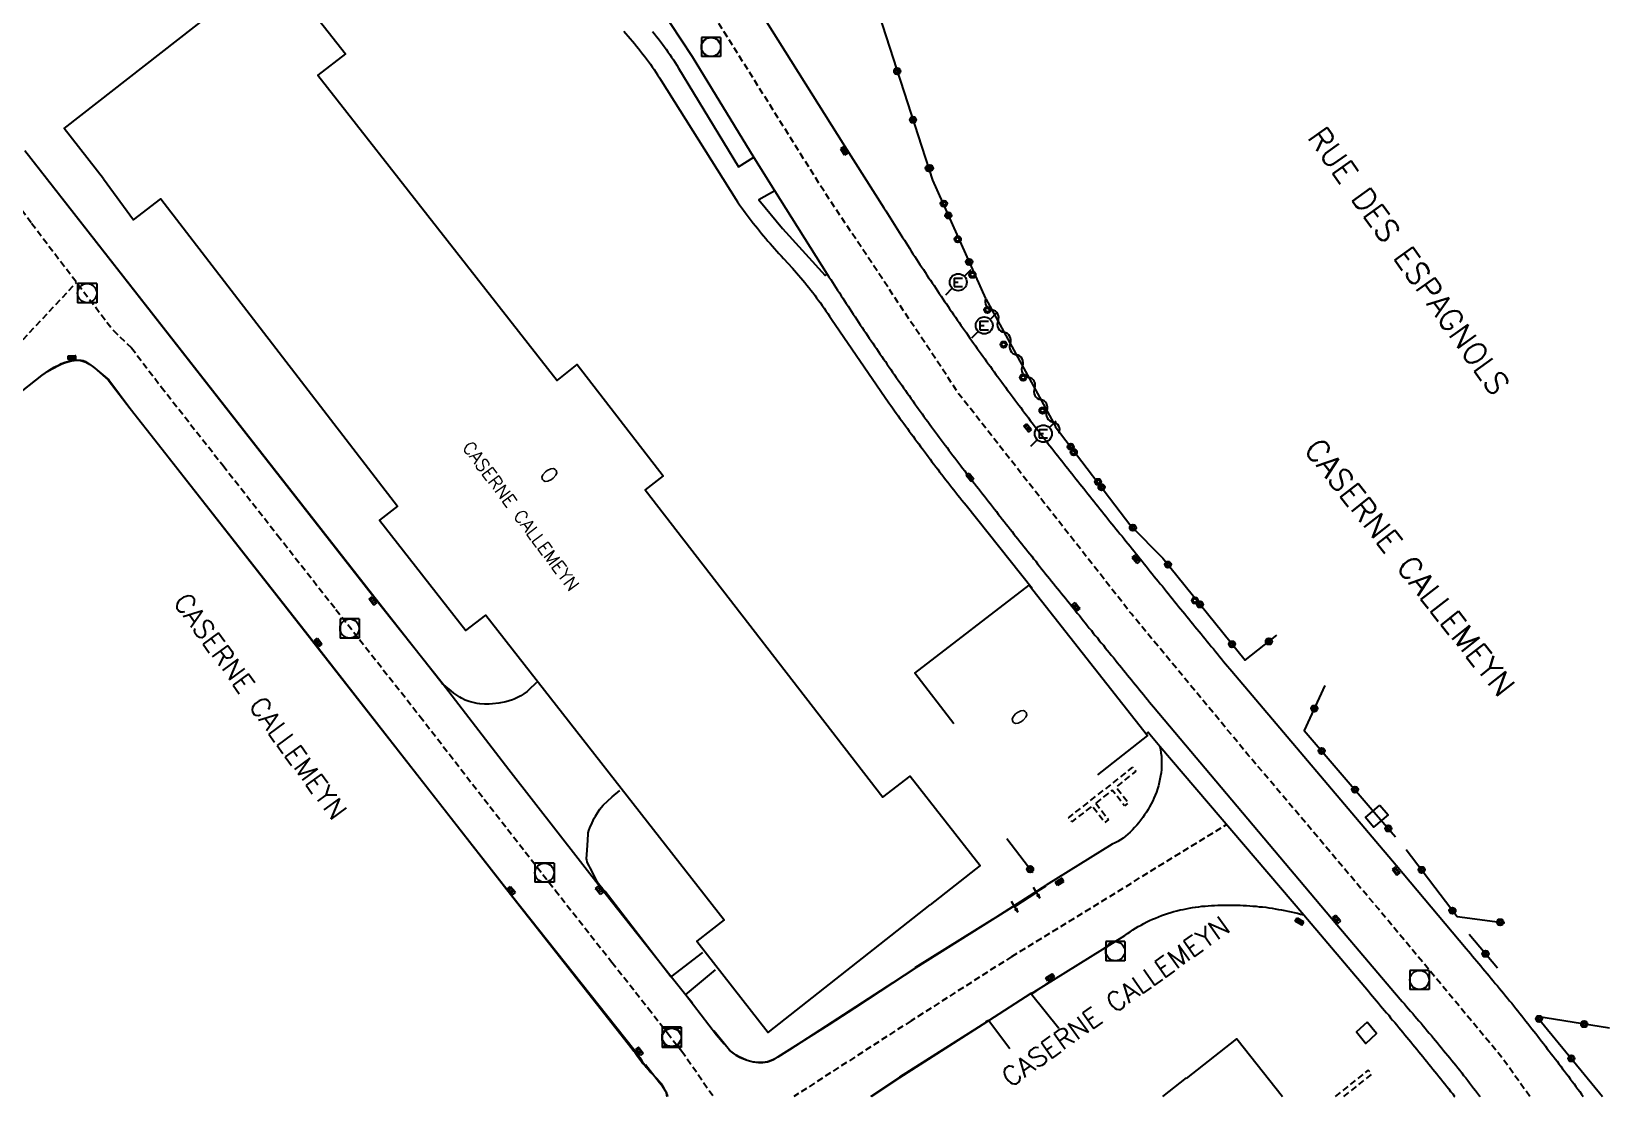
# Model space of a CAD drawing. Header units: millimetres. Extents: x 253999 to 255001, y 43000 to 44000.
# Drawn here: x 254853.4 to 254976.9, y 43000 to 43083.4 of the extents above; entities that cross this region are included whole.
import ezdxf
from ezdxf.enums import TextEntityAlignment as Align

# ---------------------------------------------------------------- set-up
doc = ezdxf.new("R2010")
doc.units = ezdxf.units.MM
doc.linetypes.add('DASHED', pattern=[0.75, 0.5, -0.25])
doc.layers.get('0').update_dxf_attribs({"linetype": 'CONTINUOUS'})
for name, color, linetype in [('W0001', 6, 'DASHED'), ('W0008', 7, 'CONTINUOUS'), ('W0017', 7, 'CONTINUOUS'), ('W0100', 7, 'CONTINUOUS'), ('W0105', 7, 'CONTINUOUS'), ('W0112', 1, 'DASHED'), ('W0310', 3, 'CONTINUOUS'), ('W0322', 7, 'CONTINUOUS'), ('W0400', 7, 'CONTINUOUS'), ('W0420', 7, 'CONTINUOUS'), ('W0471', 7, 'CONTINUOUS'), ('W0984', 7, 'CONTINUOUS'), ('W0989', 7, 'CONTINUOUS'), ('W0991', 7, 'CONTINUOUS'), ('W1471', 7, 'CONTINUOUS')]:
    doc.layers.add(name, color=color, linetype=linetype)
doc.styles.get("Standard").update_dxf_attribs({"font": 'romans.shx', "width": 0.85})

# ---------------------------------------------------------------- blocks, each defined once
blk = doc.blocks.new('t322o')
at = {"color": 0, "linetype": 'Continuous'}
for radius in [0.25, 0.15]:
    blk.add_circle((0, 0), radius, dxfattribs=at)
blk = doc.blocks.new('T400')
for p, q in [((-0.15, 0.3), (0.15, 0.3)), ((-0.15, -0.25), (-0.15, 0.3)), ((-0.15, 0.15), (0.15, 0.15)), ((-0.15, 0), (0.15, 0)), ((0.15, 0.3), (0.15, -0.25)), ((-0.15, -0.15), (0.15, -0.15)), ((-0.15, -0.25), (-0.15, -0.3)), ((-0.15, -0.3), (0.15, -0.3)), ((0.15, -0.3), (0.15, -0.25))]:
    blk.add_line(p, q)
blk = doc.blocks.new('T471')
for p, q in [((-0.333334, 0.333334), (-0.333334, -0.333334)), ((-0.333334, 0.333334), (0.333334, 0.333334)), ((-0.333334, 0), (0, 0)), ((0.500001, 0.500001), (1.000002, 1.000002)), ((-0.500001, -0.500001), (-1.000002, -1.000002)), ((-0.333334, -0.333334), (0.333334, -0.333334))]:
    blk.add_line(p, q)
blk.add_ellipse((0, 0), major_axis=(0.471405, 0.471405), ratio=1, start_param=5.4977871438, end_param=11.780972451)
blk = doc.blocks.new('T420')
for p, q in [((0.75, 0.75), (-0.75, 0.75)), ((-0.75, 0.75), (-0.75, -0.75)), ((0.75, 0.75), (0.75, -0.75)), ((0.75, -0.75), (-0.75, -0.75))]:
    blk.add_line(p, q)
blk.add_ellipse((0, 0), major_axis=(-0.53, 0.53), ratio=1, start_param=3.926991, end_param=10.210176)
blk = doc.blocks.new('t105o')
for p, q in [((-0.5, 0), (0.5, 0)), ((0.5, 0), (0.2, 0.1)), ((0.5, 0), (0.2, -0.1))]:
    blk.add_line(p, q)
blk = doc.blocks.new('T1471')
at = {"color": 0, "linetype": 'Continuous', "flags": 128}
blk.add_lwpolyline([(-0.75, -0.5), (-0.75, 0.5), (0.75, 0.5), (0.75, -0.5), (-0.75, -0.5)], dxfattribs=at)
blk = doc.blocks.new('t310o')
at = {"color": 0, "linetype": 'Continuous'}
for centre, start, end in [((-0.5, 0.38), 216.8699, 323.1304), ((0.5, -0.37), 36.8699, 143.1303)]:
    blk.add_arc(centre, 0.625, start, end, dxfattribs=at)

msp = doc.modelspace()

# ---------------------------------------------------------------- linework, layer by layer
at = {"layer": 'W0001', "flags": 128}
msp.add_lwpolyline([(254970.71, 43000), (254968.55, 43003.03), (254958.83, 43014.72), (254948.67, 43026.75), (254939.51, 43037.81), (254926.04, 43055), (254915.4, 43071), (254906.01, 43085.99), (254902.38, 43091.51), (254896.95, 43100.84)], dxfattribs=at)
at = {"layer": 'W0001'}
for points in [[(254838.48, 43087.51), (254841.95, 43083.14), (254843.67, 43080.91), (254847.17, 43076.47), (254851.28, 43071.27), (254853.4, 43068.42), (254859.78, 43060.03), (254861.22, 43058.65), (254863.54, 43055.61), (254868.39, 43049.43), (254872.66, 43043.98), (254877.23, 43038.15), (254883.8, 43029.8), (254888.83, 43023.3), (254894.39, 43016.17), (254898.84, 43010.52), (254901.68, 43006.92), (254903.18, 43004.98), (254904.31, 43003.56), (254906.78, 43000)], [(254783.93, 43006), (254790.01, 43010.01), (254792.3, 43011.72), (254796.43, 43014.96), (254801.56, 43018.96), (254807.97, 43023.98), (254813.23, 43028.11), (254817.45, 43031.46), (254822.47, 43035.42), (254828.07, 43039.85), (254833.09, 43043.75), (254837.69, 43047.26), (254843.33, 43051.65), (254845.32, 43053.28), (254845.32, 43053.28), (254847.75, 43055.2), (254849.79, 43056.77), (254851.7, 43058.22), (254851.7, 43058.22), (254856.93, 43063.78)], [(254930.15, 43010.96), (254946.96, 43021.3)], [(254930.15, 43010.96), (254922.26, 43005.92), (254913.09, 43000)]]:
    msp.add_lwpolyline(points, dxfattribs=at)
at = {"layer": 'W0008'}
for p, q in [((254928.65, 43013.86), (254932.85, 43016.55)), ((254928.65, 43013.86), (254932.84, 43016.5)), ((254931.68, 43008.08), (254931.65, 43008.06))]:
    msp.add_line(p, q, dxfattribs=at)
at = {"layer": 'W0008', "flags": 128}
for points in [[(254907.18, 43090.21), (254917.05, 43074.47), (254920.14, 43069.61), (254920.28, 43069.4), (254920.41, 43069.18), (254920.54, 43068.97), (254920.67, 43068.76), (254920.8, 43068.55), (254920.94, 43068.34), (254921.07, 43068.13), (254921.2, 43067.92), (254921.34, 43067.71), (254921.47, 43067.5), (254921.6, 43067.29), (254921.74, 43067.08), (254921.87, 43066.87), (254922.01, 43066.66), (254922.14, 43066.45), (254922.28, 43066.24), (254922.41, 43066.03), (254922.55, 43065.82), (254922.68, 43065.61), (254922.82, 43065.4), (254922.96, 43065.19), (254923.09, 43064.99), (254923.23, 43064.78), (254923.37, 43064.57), (254923.5, 43064.36), (254923.64, 43064.15), (254923.78, 43063.95), (254923.92, 43063.74), (254924.06, 43063.53), (254924.19, 43063.32), (254924.33, 43063.12), (254924.47, 43062.91), (254924.61, 43062.7), (254924.75, 43062.5), (254924.89, 43062.29), (254925.03, 43062.09), (254925.17, 43061.88), (254925.31, 43061.67), (254925.45, 43061.47), (254925.59, 43061.26), (254925.73, 43061.06), (254925.88, 43060.85), (254926.02, 43060.65), (254926.16, 43060.44), (254926.3, 43060.24), (254926.44, 43060.03), (254926.59, 43059.83), (254926.73, 43059.62), (254926.87, 43059.42), (254927.02, 43059.21), (254927.16, 43059.01), (254927.31, 43058.8), (254927.45, 43058.6), (254927.6, 43058.4), (254927.74, 43058.19), (254927.89, 43057.99), (254928.03, 43057.79), (254928.18, 43057.59), (254928.33, 43057.38), (254928.47, 43057.18), (254928.62, 43056.98), (254928.77, 43056.78), (254928.91, 43056.57), (254929.06, 43056.37), (254929.21, 43056.17), (254929.36, 43055.97), (254929.51, 43055.77), (254929.65, 43055.57), (254929.8, 43055.37), (254929.95, 43055.17), (254930.1, 43054.97), (254930.25, 43054.77), (254930.4, 43054.57), (254930.55, 43054.37), (254930.7, 43054.17), (254930.85, 43053.97), (254931, 43053.77), (254931.15, 43053.57), (254931.3, 43053.37), (254931.45, 43053.17), (254931.6, 43052.97), (254931.75, 43052.77), (254931.91, 43052.57), (254932.06, 43052.37), (254932.21, 43052.17), (254932.37, 43051.97), (254932.52, 43051.77), (254932.67, 43051.57), (254932.83, 43051.37), (254932.98, 43051.17), (254933.13, 43050.98), (254933.29, 43050.78), (254933.44, 43050.58), (254933.6, 43050.38), (254933.75, 43050.18), (254933.91, 43049.98), (254934.06, 43049.79), (254934.22, 43049.59), (254934.37, 43049.39), (254934.53, 43049.19), (254934.69, 43048.99), (254934.84, 43048.8), (254935, 43048.6), (254935.16, 43048.4), (254935.31, 43048.21), (254935.47, 43048.01), (254935.63, 43047.81), (254935.78, 43047.62), (254935.94, 43047.42), (254936.1, 43047.22), (254936.25, 43047.03), (254936.41, 43046.83), (254936.57, 43046.63), (254936.73, 43046.44), (254936.88, 43046.24), (254937.04, 43046.04), (254937.2, 43045.85), (254937.36, 43045.65), (254937.51, 43045.46), (254937.67, 43045.26), (254937.83, 43045.06), (254937.99, 43044.87), (254938.15, 43044.67), (254938.3, 43044.48), (254938.46, 43044.28), (254938.62, 43044.08), (254938.78, 43043.89), (254938.94, 43043.69), (254939.09, 43043.5), (254939.25, 43043.3), (254939.41, 43043.11), (254939.57, 43042.91), (254939.73, 43042.71), (254939.88, 43042.52), (254940.04, 43042.32), (254940.2, 43042.13), (254940.36, 43041.93), (254940.51, 43041.73), (254940.67, 43041.54), (254940.83, 43041.34), (254940.99, 43041.14), (254941.15, 43040.95), (254941.31, 43040.75), (254941.46, 43040.55), (254941.62, 43040.36), (254941.78, 43040.16), (254941.94, 43039.97), (254942.1, 43039.77), (254942.26, 43039.57), (254942.42, 43039.38), (254942.58, 43039.18), (254942.74, 43038.98), (254942.89, 43038.79), (254943.05, 43038.59), (254943.21, 43038.4), (254943.37, 43038.2), (254943.53, 43038), (254943.69, 43037.81), (254943.85, 43037.61), (254944.01, 43037.42), (254944.17, 43037.22), (254944.33, 43037.02), (254944.49, 43036.83), (254944.65, 43036.63), (254944.81, 43036.44), (254944.97, 43036.24), (254945.13, 43036.05), (254945.29, 43035.85), (254945.45, 43035.65), (254945.61, 43035.46), (254945.77, 43035.26), (254945.93, 43035.07), (254946.09, 43034.87), (254946.25, 43034.68), (254946.41, 43034.48), (254946.57, 43034.29), (254946.73, 43034.09), (254946.89, 43033.9), (254947.05, 43033.7), (254947.21, 43033.51), (254947.37, 43033.31), (254960.24, 43018.11), (254965.73, 43011.58), (254965.9, 43011.38), (254966.06, 43011.19), (254966.22, 43011), (254966.39, 43010.81), (254966.55, 43010.61), (254966.71, 43010.42), (254966.88, 43010.23), (254967.04, 43010.03), (254967.2, 43009.84), (254967.37, 43009.64), (254967.53, 43009.45), (254967.69, 43009.25), (254967.85, 43009.06), (254968.01, 43008.86), (254968.17, 43008.67), (254968.33, 43008.47), (254968.49, 43008.28), (254968.65, 43008.08), (254968.81, 43007.89), (254968.97, 43007.69), (254969.13, 43007.49), (254969.29, 43007.3), (254969.45, 43007.1), (254969.61, 43006.9), (254969.77, 43006.7), (254969.92, 43006.51), (254970.08, 43006.31), (254970.24, 43006.11), (254970.4, 43005.91), (254970.55, 43005.71), (254970.71, 43005.51), (254970.87, 43005.31), (254971.02, 43005.11), (254971.17, 43004.92), (254971.33, 43004.72), (254971.48, 43004.53), (254971.63, 43004.33), (254971.78, 43004.14), (254971.93, 43003.94), (254972.08, 43003.74), (254972.23, 43003.55), (254972.38, 43003.35), (254972.54, 43003.15), (254972.69, 43002.96), (254972.84, 43002.76), (254972.99, 43002.56), (254973.14, 43002.37), (254973.28, 43002.17), (254973.43, 43001.97), (254973.58, 43001.77), (254973.73, 43001.58), (254973.88, 43001.38), (254974.03, 43001.18), (254974.18, 43000.98), (254974.32, 43000.78), (254974.47, 43000.58), (254974.62, 43000.38), (254974.77, 43000.18), (254974.9, 43000)], [(254902.55, 43085.4), (254905.11, 43081.47), (254909.96, 43073.57), (254911.58, 43070.97), (254915.7, 43064.42), (254915.83, 43064.21), (254915.97, 43064), (254916.1, 43063.79), (254916.24, 43063.58), (254916.37, 43063.37), (254916.51, 43063.16), (254916.65, 43062.95), (254916.78, 43062.74), (254916.92, 43062.54), (254917.06, 43062.33), (254917.19, 43062.12), (254917.33, 43061.91), (254917.47, 43061.7), (254917.6, 43061.49), (254917.74, 43061.29), (254917.88, 43061.08), (254918.02, 43060.87), (254918.15, 43060.66), (254918.29, 43060.45), (254918.43, 43060.25), (254918.57, 43060.04), (254918.71, 43059.83), (254918.85, 43059.63), (254918.99, 43059.42), (254919.13, 43059.21), (254919.27, 43059.01), (254919.41, 43058.8), (254919.55, 43058.59), (254919.69, 43058.39), (254919.83, 43058.18), (254919.97, 43057.98), (254920.11, 43057.77), (254920.25, 43057.57), (254920.39, 43057.36), (254920.54, 43057.15), (254920.68, 43056.95), (254920.82, 43056.74), (254920.96, 43056.54), (254921.1, 43056.34), (254921.25, 43056.13), (254921.39, 43055.93), (254921.53, 43055.72), (254921.68, 43055.52), (254921.82, 43055.31), (254921.96, 43055.11), (254922.11, 43054.91), (254922.25, 43054.7), (254922.4, 43054.5), (254922.54, 43054.3), (254922.69, 43054.09), (254922.83, 43053.89), (254922.98, 43053.69), (254923.12, 43053.49), (254923.27, 43053.28), (254923.42, 43053.07), (254923.57, 43052.87), (254923.72, 43052.66), (254923.87, 43052.46), (254924.02, 43052.26), (254924.17, 43052.05), (254924.32, 43051.85), (254924.47, 43051.65), (254924.62, 43051.44), (254924.77, 43051.24), (254924.92, 43051.04), (254925.08, 43050.84), (254925.23, 43050.63), (254925.38, 43050.43), (254925.53, 43050.23), (254925.69, 43050.03), (254925.84, 43049.83), (254925.99, 43049.63), (254926.15, 43049.42), (254926.3, 43049.22), (254926.46, 43049.02), (254926.61, 43048.82), (254926.77, 43048.62), (254926.92, 43048.42), (254927.08, 43048.22), (254927.23, 43048.02), (254927.39, 43047.82), (254927.54, 43047.62), (254927.7, 43047.42), (254927.85, 43047.22), (254928.01, 43047.02), (254928.16, 43046.82), (254928.32, 43046.62), (254928.47, 43046.42), (254928.63, 43046.22), (254928.79, 43046.02), (254928.94, 43045.82), (254929.09, 43045.63), (254929.25, 43045.43), (254929.4, 43045.24), (254929.55, 43045.04), (254929.7, 43044.84), (254929.86, 43044.65), (254930.01, 43044.45), (254930.17, 43044.26), (254930.32, 43044.06), (254930.47, 43043.87), (254930.63, 43043.68), (254930.78, 43043.48), (254930.94, 43043.29), (254931.09, 43043.09), (254931.24, 43042.9), (254931.4, 43042.7), (254931.55, 43042.51), (254931.71, 43042.32), (254931.86, 43042.12), (254932.02, 43041.93), (254932.17, 43041.74), (254932.33, 43041.54), (254932.48, 43041.35), (254932.64, 43041.15), (254932.79, 43040.96), (254932.95, 43040.77), (254933.11, 43040.57), (254933.26, 43040.38), (254933.42, 43040.19), (254933.57, 43039.99), (254933.73, 43039.8), (254933.88, 43039.61), (254934.04, 43039.41), (254934.19, 43039.22), (254934.35, 43039.03), (254934.5, 43038.83), (254934.66, 43038.64), (254934.82, 43038.45), (254934.97, 43038.25), (254935.13, 43038.06), (254935.28, 43037.87), (254935.44, 43037.67), (254935.6, 43037.48), (254935.75, 43037.28), (254935.91, 43037.09), (254936.06, 43036.9), (254936.22, 43036.7), (254936.38, 43036.51), (254936.53, 43036.31), (254936.69, 43036.12), (254936.85, 43035.93), (254937, 43035.73), (254937.16, 43035.54), (254937.32, 43035.35), (254937.47, 43035.15), (254937.63, 43034.96), (254937.79, 43034.76), (254937.94, 43034.57), (254938.1, 43034.38), (254938.26, 43034.18), (254938.41, 43033.99), (254938.57, 43033.8), (254938.73, 43033.6), (254938.89, 43033.41), (254939.04, 43033.22), (254939.2, 43033.02), (254939.36, 43032.83), (254939.51, 43032.64), (254939.67, 43032.44), (254939.83, 43032.25), (254939.99, 43032.06), (254940.14, 43031.87), (254940.3, 43031.67), (254940.46, 43031.48), (254940.62, 43031.29), (254940.77, 43031.09), (254940.93, 43030.9), (254941.09, 43030.71), (254941.25, 43030.52), (254955.61, 43013.47), (254960.56, 43007.63), (254960.72, 43007.44), (254960.89, 43007.25), (254961.05, 43007.06), (254961.22, 43006.87), (254961.38, 43006.68), (254961.54, 43006.49), (254961.71, 43006.3), (254961.87, 43006.11), (254962.03, 43005.92), (254962.2, 43005.73), (254962.36, 43005.54), (254962.52, 43005.35), (254962.68, 43005.15), (254962.84, 43004.96), (254963, 43004.77), (254963.16, 43004.58), (254963.32, 43004.38), (254963.48, 43004.19), (254963.64, 43004), (254963.8, 43003.8), (254963.96, 43003.61), (254964.12, 43003.41), (254964.28, 43003.22), (254964.44, 43003.02), (254964.6, 43002.83), (254964.75, 43002.63), (254964.91, 43002.44), (254965.07, 43002.24), (254965.22, 43002.05), (254965.38, 43001.85), (254965.53, 43001.65), (254965.69, 43001.46), (254965.85, 43001.26), (254966, 43001.06), (254966.15, 43000.86), (254966.31, 43000.66), (254966.46, 43000.46), (254966.62, 43000.26), (254966.77, 43000.06), (254966.82, 43000)], [(254899.77, 43083.46), (254899.94, 43083.27), (254900.11, 43083.08), (254900.28, 43082.89), (254900.44, 43082.69), (254900.61, 43082.5), (254900.77, 43082.3), (254900.93, 43082.1), (254901.09, 43081.9), (254901.24, 43081.7), (254901.4, 43081.5), (254901.55, 43081.29), (254901.7, 43081.09), (254901.85, 43080.88), (254902, 43080.67), (254902.14, 43080.46), (254902.28, 43080.25), (254902.42, 43080.03), (254902.56, 43079.82), (254902.7, 43079.6), (254908.53, 43070.29), (254908.68, 43070.08), (254908.83, 43069.87), (254908.98, 43069.66), (254909.13, 43069.45), (254909.28, 43069.25), (254909.44, 43069.04), (254909.59, 43068.83), (254909.75, 43068.63), (254909.91, 43068.43), (254910.07, 43068.22), (254910.23, 43068.02), (254910.39, 43067.82), (254910.55, 43067.62), (254910.72, 43067.42), (254910.88, 43067.22), (254911.05, 43067.02), (254911.22, 43066.82), (254911.4, 43066.62), (254911.57, 43066.43), (254911.74, 43066.23), (254911.92, 43066.04), (254912.1, 43065.85), (254912.28, 43065.66), (254912.97, 43064.9), (254913.14, 43064.71), (254913.3, 43064.53), (254913.46, 43064.34), (254913.63, 43064.15), (254913.79, 43063.96), (254913.95, 43063.76), (254914.1, 43063.57), (254914.26, 43063.37), (254914.41, 43063.18), (254914.57, 43062.98), (254914.72, 43062.78), (254914.87, 43062.57), (254915.02, 43062.37), (254915.17, 43062.17), (254915.31, 43061.96), (254915.46, 43061.75), (254915.6, 43061.55), (254915.74, 43061.34), (254915.88, 43061.13), (254916.02, 43060.91), (254920.52, 43054.34), (254920.67, 43054.14), (254920.81, 43053.94), (254920.96, 43053.73), (254921.1, 43053.53), (254921.25, 43053.33), (254921.39, 43053.13), (254921.54, 43052.93), (254921.69, 43052.73), (254921.83, 43052.53), (254921.98, 43052.33), (254922.12, 43052.12), (254922.27, 43051.92), (254922.42, 43051.72), (254922.57, 43051.52), (254922.71, 43051.32), (254922.86, 43051.12), (254923.01, 43050.93), (254923.16, 43050.73), (254923.31, 43050.53), (254923.46, 43050.33), (254923.6, 43050.13), (254923.75, 43049.93), (254923.9, 43049.73), (254924.05, 43049.53), (254924.2, 43049.34), (254924.35, 43049.14), (254924.5, 43048.94), (254924.66, 43048.74), (254924.82, 43048.53), (254924.97, 43048.33), (254925.13, 43048.13), (254925.29, 43047.92), (254925.45, 43047.72), (254925.6, 43047.52), (254925.76, 43047.32), (254925.92, 43047.12), (254926.08, 43046.92), (254926.24, 43046.72), (254926.41, 43046.52), (254926.57, 43046.32), (254931.74, 43039.82)], [(254902.02, 43083.45), (254902.18, 43083.25), (254902.33, 43083.05), (254902.49, 43082.86), (254902.64, 43082.66), (254902.79, 43082.45), (254902.94, 43082.25), (254903.08, 43082.05), (254903.23, 43081.84), (254903.37, 43081.63), (254903.51, 43081.42), (254903.65, 43081.21), (254903.78, 43081), (254903.92, 43080.79), (254904.05, 43080.57), (254908.76, 43072.83), (254909.96, 43073.59)], [(254941.75, 43027.42), (254941.79, 43027.18), (254941.83, 43026.92), (254941.86, 43026.66), (254941.88, 43026.4), (254941.88, 43026.14), (254941.88, 43025.88), (254941.86, 43025.62), (254941.84, 43025.36), (254941.8, 43025.11), (254941.75, 43024.85), (254941.7, 43024.59), (254941.63, 43024.34), (254941.55, 43024.09), (254941.47, 43023.85), (254941.38, 43023.61), (254941.28, 43023.38), (254941.18, 43023.15), (254941.06, 43022.92), (254940.94, 43022.7), (254940.82, 43022.49), (254940.69, 43022.27), (254940.55, 43022.06), (254940.4, 43021.85), (254940.25, 43021.65), (254940.09, 43021.45), (254939.93, 43021.25), (254939.76, 43021.06), (254939.6, 43020.88), (254939.42, 43020.71), (254939.24, 43020.54), (254939.06, 43020.39), (254938.86, 43020.25), (254938.66, 43020.11), (254938.46, 43019.98), (254938.24, 43019.87), (254938.02, 43019.76), (254932.85, 43016.55)], [(254931.68, 43008.07), (254938.99, 43012.62), (254939.2, 43012.77), (254939.41, 43012.91), (254939.62, 43013.05), (254939.84, 43013.18), (254940.05, 43013.31), (254940.27, 43013.43), (254940.49, 43013.55), (254940.72, 43013.67), (254940.94, 43013.78), (254941.17, 43013.88), (254941.4, 43013.98), (254941.64, 43014.08), (254941.87, 43014.17), (254942.11, 43014.25), (254942.35, 43014.33), (254942.59, 43014.41), (254942.84, 43014.48), (254943.08, 43014.55), (254943.32, 43014.61), (254943.57, 43014.66), (254943.81, 43014.71), (254944.05, 43014.76), (254944.3, 43014.8), (254944.54, 43014.84), (254944.79, 43014.87), (254945.04, 43014.9), (254945.28, 43014.92), (254945.53, 43014.94), (254945.78, 43014.96), (254946.02, 43014.97), (254946.27, 43014.98), (254946.52, 43014.99), (254946.77, 43014.99), (254947.02, 43014.99), (254947.26, 43014.99), (254947.51, 43014.99), (254947.76, 43014.99), (254948.02, 43014.98), (254948.27, 43014.97), (254948.52, 43014.96), (254948.78, 43014.94), (254949.03, 43014.92), (254949.28, 43014.9), (254949.53, 43014.87), (254949.78, 43014.85), (254950.03, 43014.82), (254950.28, 43014.78), (254950.53, 43014.75), (254950.78, 43014.71), (254951.03, 43014.66), (254951.28, 43014.62), (254951.53, 43014.57), (254951.77, 43014.52), (254952.02, 43014.47), (254952.27, 43014.41), (254952.51, 43014.35), (254952.76, 43014.29), (254953, 43014.22)]]:
    msp.add_lwpolyline(points, dxfattribs=at)
at = {"layer": 'W0008'}
for points in [[(254852.86, 43074.11), (254880.1, 43039.28), (254885.56, 43032.42), (254890.76, 43025.61), (254898.3, 43015.93), (254903.49, 43009.4), (254904.62, 43007.95), (254907.03, 43004.83), (254907.62, 43004.13), (254908.06, 43003.64), (254908.21, 43003.5), (254908.32, 43003.4), (254908.55, 43003.24), (254908.83, 43003.07), (254909.02, 43002.99), (254909.42, 43002.84), (254909.71, 43002.76), (254909.91, 43002.72), (254910.31, 43002.67), (254910.54, 43002.66), (254910.66, 43002.67), (254910.83, 43002.69), (254911.01, 43002.72), (254911.09, 43002.75), (254911.43, 43002.88), (254911.59, 43002.96), (254911.83, 43003.1), (254915.85, 43005.65), (254917.85, 43006.94), (254919.85, 43008.24), (254920.84, 43008.89), (254922.66, 43010.11), (254928.65, 43013.86)], [(254892.93, 43032.43), (254892.32, 43031.83), (254892.2, 43031.73), (254891.94, 43031.54), (254891.7, 43031.39), (254891.54, 43031.3), (254891.19, 43031.14), (254891.06, 43031.08), (254890.8, 43030.99), (254890.53, 43030.92), (254889.99, 43030.81), (254889.49, 43030.75), (254889.24, 43030.74), (254888.86, 43030.74), (254888.49, 43030.77), (254888.3, 43030.8), (254887.88, 43030.89), (254887.67, 43030.95), (254887.36, 43031.06), (254887.07, 43031.21), (254886.92, 43031.29), (254886.61, 43031.49), (254886.46, 43031.6), (254886.25, 43031.77), (254885.56, 43032.35), (254880.09, 43039.31), (254852.87, 43074.1)], [(254845.49, 43049.63), (254854.23, 43056.51), (254854.66, 43056.82), (254854.96, 43057.01), (254855.16, 43057.13), (254855.6, 43057.36), (254855.75, 43057.43), (254856.04, 43057.54), (254856.33, 43057.62), (254856.53, 43057.66), (254856.66, 43057.68), (254856.92, 43057.69), (254857.14, 43057.68), (254857.24, 43057.66), (254857.41, 43057.62), (254857.65, 43057.53), (254857.97, 43057.35), (254858.12, 43057.25), (254858.33, 43057.08), (254859.39, 43056.14), (254861.11, 43053.89), (254863.33, 43051.08), (254875.35, 43035.75), (254891.07, 43015.64), (254900.53, 43003.72), (254900.57, 43003.67), (254900.65, 43003.57), (254900.73, 43003.47), (254900.78, 43003.4), (254900.88, 43003.25), (254901.02, 43003.04), (254901.15, 43002.85), (254901.22, 43002.75), (254901.32, 43002.61), (254901.42, 43002.47), (254901.47, 43002.4), (254901.55, 43002.3), (254901.89, 43001.89)], [(254845.49, 43049.63), (254854.21, 43056.49), (254854.35, 43056.6), (254854.65, 43056.8), (254854.96, 43056.98), (254855.61, 43057.33), (254855.76, 43057.39), (254856.05, 43057.5), (254856.34, 43057.59), (254856.54, 43057.63), (254856.93, 43057.69), (254857.16, 43057.69), (254857.28, 43057.68), (254857.45, 43057.65), (254857.62, 43057.58), (254857.7, 43057.54), (254857.93, 43057.38), (254858.35, 43057.05), (254859.45, 43056.15), (254861.11, 43053.89), (254863.33, 43051.07), (254875.39, 43035.72), (254891.09, 43015.61), (254900.43, 43003.72), (254900.55, 43003.56), (254900.63, 43003.46), (254900.79, 43003.24), (254901, 43002.95), (254901.1, 43002.81), (254901.21, 43002.66), (254901.26, 43002.59), (254901.34, 43002.5), (254901.38, 43002.46), (254901.43, 43002.39), (254901.52, 43002.29), (254901.64, 43002.16), (254901.81, 43001.98), (254901.89, 43001.89), (254902.35, 43001.42), (254902.66, 43001.03), (254902.8, 43000.82), (254902.93, 43000.61), (254902.99, 43000.49), (254903.08, 43000.28), (254903.14, 43000)], [(254905.93, 43011.29), (254903.46, 43009.38), (254898.31, 43016.05), (254898.13, 43016.25), (254897.89, 43016.52), (254897.78, 43016.66), (254897.68, 43016.84), (254897.49, 43017.21), (254897.14, 43017.91), (254897.06, 43018.06), (254896.95, 43018.26), (254896.91, 43018.37), (254896.87, 43018.53), (254896.86, 43018.61), (254896.87, 43018.96), (254896.92, 43019.65), (254896.97, 43020.55), (254896.98, 43020.65), (254897.03, 43020.85), (254897.11, 43021.05), (254897.29, 43021.44), (254897.46, 43021.8), (254897.56, 43021.97), (254897.71, 43022.23), (254897.89, 43022.5), (254897.99, 43022.63), (254898.16, 43022.81), (254898.86, 43023.48), (254899.47, 43023.98)], [(254928.65, 43013.86), (254922.55, 43010.07)], [(254905.15, 43007.3), (254904.61, 43007.95), (254906.95, 43009.93)], [(254920.83, 43008.89), (254913.19, 43003.93), (254912.74, 43003.65), (254911.83, 43003.09), (254911.6, 43002.96), (254911.44, 43002.88), (254911.1, 43002.75), (254911.01, 43002.72), (254910.83, 43002.68), (254910.66, 43002.65), (254910.54, 43002.65), (254910.3, 43002.65), (254910.04, 43002.68), (254909.91, 43002.7), (254909.72, 43002.74), (254909.43, 43002.83), (254909.04, 43002.99), (254908.85, 43003.09), (254908.57, 43003.24), (254908.32, 43003.4), (254908.2, 43003.49), (254908.04, 43003.64), (254907.62, 43004.15), (254906.81, 43005.14)], [(254933.14, 43009.02), (254931.68, 43008.02), (254933.82, 43005.34)], [(254931.65, 43008.06), (254931.65, 43008.06), (254928.33, 43005.93), (254921.35, 43001.52), (254919.08, 43000)], [(254930, 43003.72), (254928.33, 43005.94), (254928.12, 43005.86), (254928.17, 43005.82), (254921.36, 43001.46), (254919.17, 43000)], [(254901.46, 43002.5), (254902.56, 43001.1), (254902.71, 43000.91), (254902.99, 43000.49), (254903.1, 43000.28), (254903.15, 43000.18), (254903.2, 43000.01), (254903.2, 43000)]]:
    msp.add_lwpolyline(points, dxfattribs=at)
at = {"layer": 'W0017', "flags": 128}
for points in [[(254911.59, 43070.96), (254910.33, 43070.25), (254912.19, 43068), (254915.54, 43064.33), (254915.7, 43064.43)], [(254940.69, 43028.41), (254940.84, 43028.53), (254941.74, 43027.44), (254953.01, 43014.22), (254958.07, 43008.24), (254958.23, 43008.05), (254958.38, 43007.86), (254958.54, 43007.68), (254958.7, 43007.49), (254958.86, 43007.3), (254959.02, 43007.11), (254959.18, 43006.92), (254959.34, 43006.73), (254959.5, 43006.54), (254959.66, 43006.36), (254959.81, 43006.17), (254959.97, 43005.98), (254960.13, 43005.79), (254960.29, 43005.6), (254960.45, 43005.41), (254960.6, 43005.22), (254960.76, 43005.03), (254960.92, 43004.84), (254961.07, 43004.65), (254961.23, 43004.46), (254961.39, 43004.27), (254961.54, 43004.08), (254961.7, 43003.89), (254961.86, 43003.7), (254962.01, 43003.5), (254962.17, 43003.31), (254962.33, 43003.12), (254962.48, 43002.92), (254962.64, 43002.73), (254962.8, 43002.54), (254962.95, 43002.34), (254963.11, 43002.15), (254963.27, 43001.96), (254963.42, 43001.76), (254963.58, 43001.57), (254963.74, 43001.37), (254963.89, 43001.18), (254964.05, 43000.98), (254964.2, 43000.79), (254964.36, 43000.6), (254964.51, 43000.4), (254964.67, 43000.21), (254964.82, 43000.01), (254964.83, 43000)]]:
    msp.add_lwpolyline(points, dxfattribs=at)
at = {"layer": 'W0100', "flags": 128}
for points in [[(254859.03, 43071.9), (254855.95, 43075.83), (254872.45, 43088.75), (254877.97, 43081.7), (254875.81, 43080.01), (254894.56, 43056.1), (254896.11, 43057.34), (254902.85, 43048.62), (254901.43, 43047.52), (254920.06, 43023.46), (254922.19, 43025.09), (254927.68, 43018.09), (254923.75, 43015.01)], [(254925.62, 43029.2), (254922.56, 43033.16), (254931.51, 43040.07), (254940.78, 43028.29), (254936.85, 43025.2)], [(254943.84, 43001.42), (254947.76, 43004.52), (254951.34, 43000)]]:
    msp.add_lwpolyline(points, dxfattribs=at)
at = {"layer": 'W0100'}
for points in [[(254859.03, 43071.9), (254861.38, 43068.67), (254863.52, 43070.32), (254882.06, 43046.26), (254880.63, 43045.15), (254887.39, 43036.51), (254888.96, 43037.71), (254907.63, 43013.84), (254905.48, 43012.16), (254911.07, 43005.01), (254923.75, 43015.01)], [(254932.09, 43015.97), (254930.36, 43014.87)], [(254943.8, 43001.45), (254941.95, 43000)]]:
    msp.add_lwpolyline(points, dxfattribs=at)
msp.add_lwpolyline([(254957.97, 43005.82), (254957.13, 43005.06), (254957.87, 43004.16), (254958.71, 43004.92)], close=True, dxfattribs=at)
at = {"layer": 'W0112', "flags": 128}
for points in [[(254936.72, 43022.99), (254937.72, 43021.69), (254937.43, 43021.46), (254936.43, 43022.76), (254936.43, 43022.76), (254934.86, 43021.52), (254934.6, 43021.84), (254938.07, 43024.56), (254939.62, 43025.8), (254939.87, 43025.48), (254938.32, 43024.24), (254939.28, 43023), (254938.97, 43022.77), (254938.02, 43024), (254936.72, 43022.99)], [(254956.16, 43000), (254958.32, 43001.74), (254958.06, 43002.07), (254955.48, 43000)]]:
    msp.add_lwpolyline(points, dxfattribs=at)
at = {"layer": 'W0310', "flags": 128}
msp.add_lwpolyline([(254928.11, 43062.5), (254933.56, 43052.49)], dxfattribs=at)
at = {"layer": 'W0322'}
msp.add_line((254931.8, 43017.53), (254929.76, 43020.19), dxfattribs=at)
at = {"layer": 'W0322', "flags": 128}
for points in [[(254926.35, 43106.04), (254915.82, 43102.45), (254916.66, 43094.36), (254923.94, 43071.79), (254928.1, 43062.51)], [(254933.55, 43052.5), (254939.48, 43044.71), (254941.98, 43042.17), (254948.41, 43034.17), (254950.9, 43036.15)], [(254954.67, 43032.21), (254953.04, 43028.67), (254958.68, 43022.09), (254960.19, 43020.35)], [(254961.03, 43019.35), (254965.01, 43014.09), (254968.75, 43013.6)], [(254965.95, 43012.71), (254968.17, 43010.07)], [(254976.95, 43005.35), (254971.27, 43006.27), (254976.39, 43000)]]:
    msp.add_lwpolyline(points, dxfattribs=at)

# ---------------------------------------------------------------- block references
at = {"layer": 'W0105'}
for p, rotation in [((254932.09, 43015.97), 301.4588815290979), ((254930.36, 43014.87), 302.8902816086517)]:
    msp.add_blockref('t105o', p, dxfattribs=dict(at, rotation=rotation))
at = {"layer": 'W0310', "rotation": 298.5561614829371}
for p in [(254928.59, 43061.62), (254929.54, 43059.87), (254930.5, 43058.11), (254931.45, 43056.35), (254932.41, 43054.6), (254933.37, 43052.84)]:
    msp.add_blockref('t310o', p, dxfattribs=at)
at = {"layer": 'W0322'}
for p, rotation in [((254921.18, 43080.33), 287.8784419211541), ((254922.41, 43076.52), 287.8784419211541), ((254923.64, 43072.72), 287.8784419211541), ((254923.73, 43072.74), 111.3878875453833), ((254924.83, 43069.95), 111.3878875453833), ((254925.18, 43069.03), 294.1391685938938), ((254925.92, 43067.16), 111.3878875453833), ((254926.81, 43065.38), 294.1391685938938), ((254927.07, 43064.38), 112.5967626226278), ((254928.24, 43061.62), 113.2410004093187), ((254929.51, 43058.91), 121.2966527314479), ((254931.04, 43056.33), 120.3267557744764), ((254932.56, 43053.74), 120.3267557744764), ((254934.76, 43050.91), 307.2903123639026), ((254935, 43050.48), 129.2501250586422), ((254936.9, 43048.15), 129.2501250586422), ((254937.18, 43047.73), 307.2903123639026), ((254939.63, 43044.56), 314.423225177436), ((254942.38, 43041.67), 308.8227318809481), ((254944.49, 43038.86), 129.2501250586422), ((254944.89, 43038.55), 308.8227318809481), ((254947.39, 43035.43), 308.8227318809481), ((254950.28, 43035.65), 38.26660409577018), ((254953.84, 43030.39), 245.231444594933), ((254954.41, 43027.07), 310.6392248851107), ((254957.02, 43024.04), 310.6392248851107), ((254959.63, 43021), 310.8828950833018), ((254931.58, 43017.81), 127.5237196488563), ((254962.24, 43017.75), 307.0705346330387), ((254964.65, 43014.56), 307.0705346330387), ((254968.39, 43013.65), 352.6156607366712), ((254967.24, 43011.18), 310.0395955716482), ((254971.43, 43006.08), 309.2289391490185), ((254974.97, 43005.67), 170.7844061871934), ((254973.96, 43002.98), 309.2289391490185)]:
    msp.add_blockref('t322o', p, dxfattribs=dict(at, rotation=rotation))
at = {"layer": 'W0400'}
for p, rotation in [((254917.02, 43074.08), 212.4760780423582), ((254856.57, 43057.88), 90), ((254931.39, 43052.38), 38.70898691407777), ((254926.87, 43048.51), 38.68876487343272), ((254939.86, 43042.09), 218.8603375819533), ((254880.13, 43038.82), 38.00020352271991), ((254935.19, 43038.37), 38.80319197332525), ((254875.85, 43035.57), 37.90048697875885), ((254933.9, 43016.81), 120.5806449155592), ((254960.23, 43017.65), 220.0428241529273), ((254890.98, 43016.13), 38.45272402513508), ((254897.84, 43016.15), 218.0002035227199), ((254952.68, 43013.71), 60.36785345483245), ((254955.6, 43013.89), 40.11907511105193), ((254933.15, 43009.33), 123.1877724865171), ((254900.98, 43003.54), 218.4527240251996)]:
    msp.add_blockref('T400', p, dxfattribs=dict(at, rotation=rotation))
at = {"layer": 'W0420'}
for p in [(254906.6, 43082.22), (254857.75, 43062.94), (254878.3, 43036.66), (254893.56, 43017.53), (254938.26, 43011.38), (254962.07, 43009.13), (254903.52, 43004.67), (254903.52, 43004.59)]:
    msp.add_blockref('T420', p, dxfattribs=at)
at = {"layer": 'W0471'}
for p in [(254925.96, 43063.79), (254927.99, 43060.41), (254932.62, 43051.93)]:
    msp.add_blockref('T471', p, dxfattribs=at)
at = {"layer": 'W1471', "rotation": 220.2372362535361}
msp.add_blockref('T1471', (254958.73, 43021.96), dxfattribs=at)

# ---------------------------------------------------------------- texts
at = {"layer": 'W0984'}
msp.add_text('CASERNE CALLEMEYN', height=1, rotation=306.6948, dxfattribs=at).set_placement((254891.71, 43045.46), align=Align.MIDDLE)
at = {"layer": 'W0989'}
for s, height, rotation, p in [('RUE DES ESPAGNOLS', 1.75, 305.5826, (254961.24, 43065.47)), ('CASERNE CALLEMEYN', 1.75, 308.1611, (254961.32, 43041.45)), ('CASERNE CALLEMEYN', 1.5, 306.0789, (254871.31, 43030.56)), ('CASERNE CALLEMEYN', 1.5, 35.4985, (254938.27, 43007.45))]:
    msp.add_text(s, height=height, rotation=rotation, dxfattribs=at).set_placement(p, align=Align.MIDDLE)
at = {"layer": 'W0991'}
for rotation, p in [(307.7525, (254893.94, 43048.69)), (308.1173, (254930.75, 43029.73))]:
    msp.add_text('0', height=1.25, rotation=rotation, dxfattribs=at).set_placement(p, align=Align.MIDDLE)

doc.saveas('drawing.dxf')
